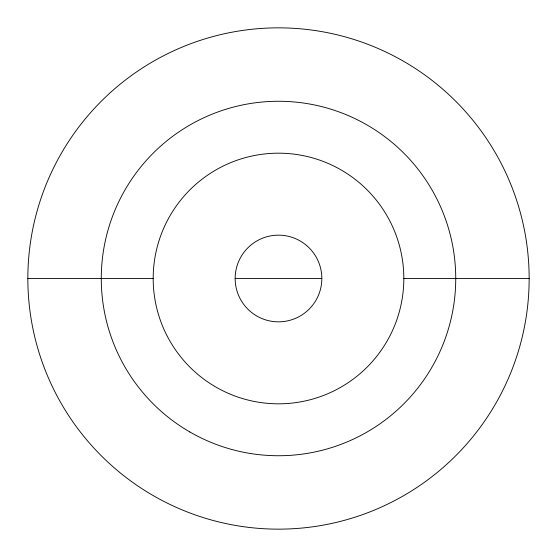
<?xml version="1.0" encoding="UTF-8"?>
<svg xmlns="http://www.w3.org/2000/svg" width="557" height="557" viewBox="0 0 557 557"><rect width="100%" height="100%" fill="white"/><g stroke="black" fill="none" stroke-linecap="round" stroke-linejoin="round"><path stroke-width="0.84" d="M27.85 278.5L153.175 278.5M235.165 278.5L321.835 278.5A43.335 43.335 0 0 0 256.833 240.965A43.335 43.335 0 0 0 256.833 316.035A43.335 43.335 0 0 0 321.835 278.5M403.825 278.5A125.325 125.325 0 0 1 215.838 387.031A125.325 125.325 0 0 1 215.838 169.969A125.325 125.325 0 0 1 403.825 278.5L529.15 278.5A250.65 250.65 0 0 1 153.175 495.57A250.65 250.65 0 0 1 153.175 61.43A250.65 250.65 0 0 1 529.15 278.5M189.881 431.988A177.237 177.237 0 0 0 455.737 278.5A177.237 177.237 0 0 0 189.881 125.012A177.237 177.237 0 0 0 189.881 431.988"/></g></svg>
